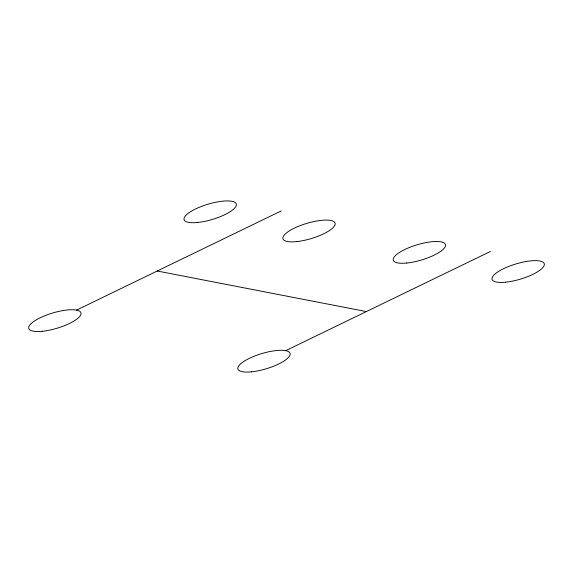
<?xml version="1.0" encoding="UTF-8"?>
<svg xmlns="http://www.w3.org/2000/svg" width="573" height="573" viewBox="0 0 573 573"><rect width="100%" height="100%" fill="white"/><g stroke="black" fill="none" stroke-linecap="round" stroke-linejoin="round"><path stroke-width="0.86" d="M76.553 310.1L281.322 210.871M285.705 350.662L490.474 251.432M157.217 271.015L366.369 311.569M42.237 331.28A27.239 7.922 -16.7 0 0 81.022 313.309A27.239 7.922 -16.7 0 0 41.242 317.292A27.239 7.922 -16.7 0 0 42.237 331.28M197.599 222.474A27.239 7.922 -16.7 0 0 236.384 204.497A27.239 7.922 -16.7 0 0 196.603 208.479A27.239 7.922 -16.7 0 0 197.599 222.474M296.42 241.634A27.239 7.922 -16.7 0 0 335.198 223.663A27.239 7.922 -16.7 0 0 295.424 227.646A27.239 7.922 -16.7 0 0 296.42 241.634M251.389 371.841A27.239 7.922 -16.7 0 0 290.167 353.863A27.239 7.922 -16.7 0 0 250.394 357.846A27.239 7.922 -16.7 0 0 251.389 371.841M505.572 282.195A27.239 7.922 -16.7 0 0 544.35 264.217A27.239 7.922 -16.7 0 0 504.577 268.2A27.239 7.922 -16.7 0 0 505.572 282.195M406.751 263.028A27.239 7.922 -16.7 0 0 445.529 245.058A27.239 7.922 -16.7 0 0 405.756 249.04A27.239 7.922 -16.7 0 0 406.751 263.028"/></g></svg>
